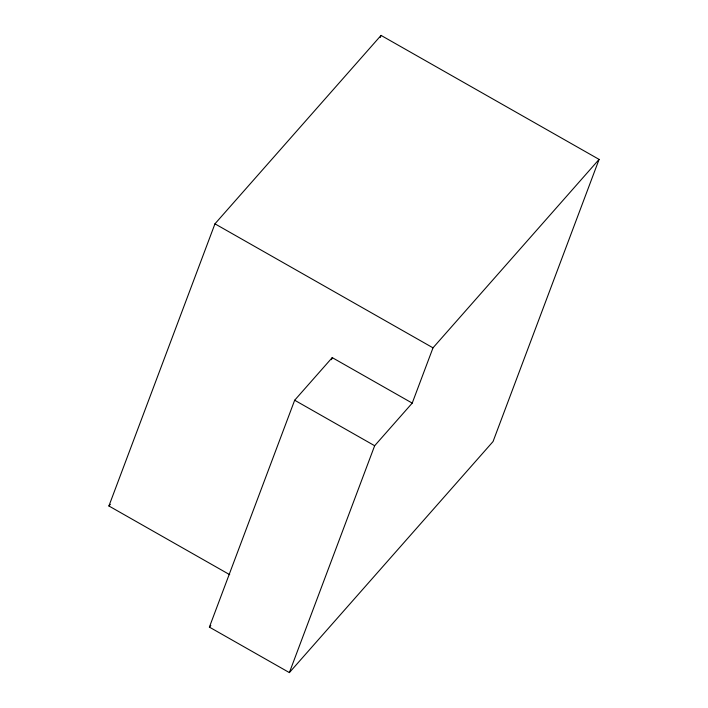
<?xml version="1.0" encoding="UTF-8"?>
<svg xmlns="http://www.w3.org/2000/svg" width="708" height="708" viewBox="0 0 708 708"><rect width="100%" height="100%" fill="white"/><g stroke="black" fill="none" stroke-linecap="round" stroke-linejoin="round"><path stroke-width="1.06" d="M229.702 574.675L108.908 505.981L214.958 223.834L381.054 35.4L599.092 159.397L493.042 441.553L289.377 672.6L209.391 627.111L294.67 400.232L332.238 357.62L412.224 403.109L433.004 347.832L599.092 159.397M380.276 37.471L381.054 35.4M331.459 359.682L332.238 357.62M289.377 672.6L374.656 445.73L412.224 403.109M108.908 505.981L110.359 504.326M209.391 627.111L210.834 625.474M214.958 223.834L433.004 347.832M294.67 400.232L374.656 445.73"/></g></svg>
